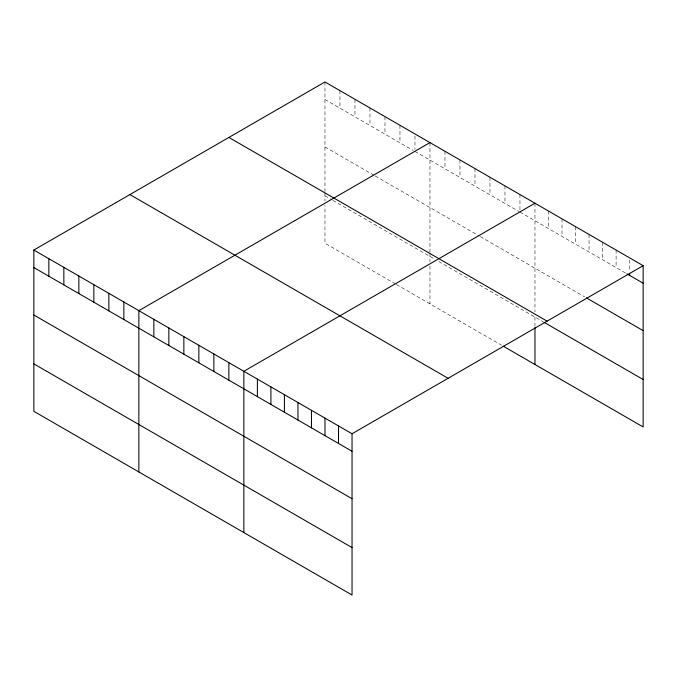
<?xml version="1.0" encoding="UTF-8"?>
<svg xmlns="http://www.w3.org/2000/svg" width="677" height="677" viewBox="0 0 677 677"><rect width="100%" height="100%" fill="white"/><g stroke="black" fill="none" stroke-linecap="round" stroke-linejoin="round"><path stroke-width="0.51" stroke-dasharray="3.38 2.54" d="M324.96 99.502L413.198 150.446M414.959 151.462L519.081 211.579M519.961 212.087L626.022 273.313M324.96 146.934L374.373 175.461M375.253 175.978L479.375 236.087M480.255 236.595L584.547 296.814M324.96 195.814L332.018 199.884M332.898 200.392L434.372 258.978M438.781 261.525L543.081 321.744M395.546 284.002L324.96 243.246L324.96 205.3M396.426 284.509L501.437 345.135M629.627 259.934L629.627 271.274M616.104 250.067L616.104 267.593M602.581 242.264L602.581 259.782M589.058 234.454L589.058 251.979M575.535 226.643L575.535 244.169M562.012 218.84L562.012 236.358M548.488 211.029L548.488 228.555M534.965 203.227L534.965 311.97M534.965 317.056L534.965 326.542M519.961 194.561L519.961 210.022M504.966 185.904L504.966 203.422M489.962 177.239L489.962 194.764M474.958 168.581L474.958 186.107M459.962 159.924L459.962 177.442M444.958 151.259L444.958 168.785M429.963 142.602L429.963 252.36M429.963 253.376L429.963 261.703M429.963 265.926L429.963 303.871M414.959 136.001L414.959 149.397M399.963 125.279L399.963 142.805M384.959 116.622L384.959 134.139M369.955 107.956L369.955 125.482M354.96 99.299L354.96 116.816M339.956 90.633L339.956 108.159M324.96 81.976L324.96 191.735M324.96 192.759L324.96 201.086"/><path stroke-width="1.02" d="M33.85 250.041L352.04 433.754L352.04 595.024L33.85 411.32L33.85 250.041L324.96 81.976L643.15 265.68L643.15 426.959L503.197 346.159M429.963 142.602L138.853 310.667L138.853 471.937M534.965 203.227L243.855 371.292L243.855 532.562M352.04 433.754L643.15 265.68M626.919 273.838L643.15 283.206M586.35 297.855L643.15 330.647M228.894 137.439L547.084 321.143M543.978 322.26L643.15 379.518M129.916 194.578L448.106 378.291M33.85 267.567L352.04 451.271M33.85 315.008L352.04 498.712M33.85 363.879L352.04 547.583M629.627 273.339L629.627 275.395M534.965 327.6L534.965 364.497M338.517 425.943L338.517 443.469M324.994 418.141L324.994 435.658M311.471 410.33L311.471 427.856M297.948 402.519L297.948 420.045M284.425 394.716L284.425 412.234M270.902 386.905L270.902 404.431M257.378 379.103L257.378 396.62M228.86 362.635L228.86 380.152M213.856 353.969L213.856 371.495M198.86 345.312L198.86 362.83M183.856 336.647L183.856 354.173M168.852 327.99L168.852 345.515M153.857 319.332L153.857 336.85M123.857 302.01L123.857 319.527M108.853 293.344L108.853 310.87M93.849 284.687L93.849 302.213M78.854 276.03L78.854 293.547M63.85 267.364L63.85 284.89M48.854 258.707L48.854 276.224"/></g></svg>
